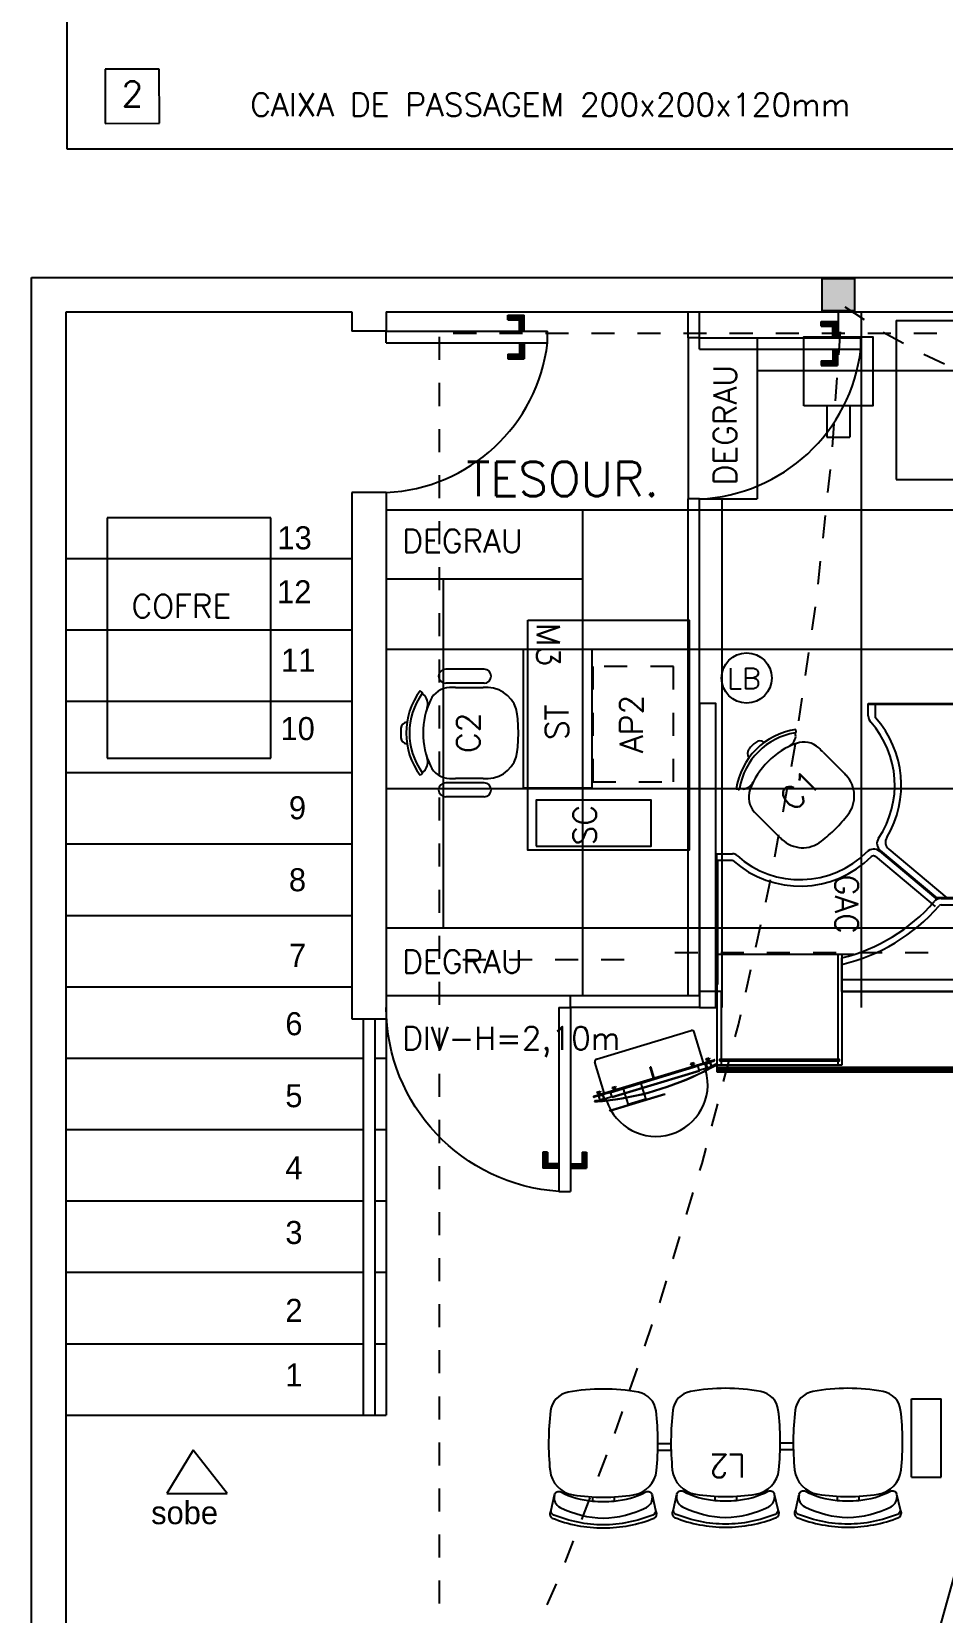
# Model space of a CAD drawing. Extents: x 16 to 124, y 36 to 90.
# Drawn here: x 40.72 to 44.68, y 43.38 to 50.25 of the extents above; entities that cross this region are included whole.
import ezdxf

# ---------------------------------------------------------------- set-up
doc = ezdxf.new("R2010")
doc.units = 0
doc.header["$LTSCALE"] = 0.02
for name, pattern in [('DASHDOT', [1, 0.5, -0.25, 0, -0.25]), ('DASHED2', [0.375, 0.25, -0.125]), ('HIDDEN', [0.375, 0.25, -0.125])]:
    doc.linetypes.add(name, pattern=pattern)
doc.layers.get('0').update_dxf_attribs({"linetype": 'CONTINUOUS'})
for name, color, linetype in [('42-TEXTO', 1, 'CONTINUOUS'), ('ACESSORIOS', 6, 'CONTINUOUS'), ('ARQUITETURA20', 1, 'CONTINUOUS'), ('BLOCOS', 1, 'CONTINUOUS'), ('CADEIRAS', 6, 'CONTINUOUS'), ('CAIXAS', 7, 'CONTINUOUS'), ('CAN-ALARME', 10, 'DASHDOT'), ('CAN-SENSOR', 9, 'DASHED2'), ('CANALETAS', 4, 'CONTINUOUS'), ('CODIGO', 6, 'CONTINUOUS'), ('DIVISORIA', 5, 'CONTINUOUS'), ('ESQUADRIA', 1, 'CONTINUOUS'), ('ESQUADRIAS-F', 2, 'CONTINUOUS'), ('ESQUADRIAS-G', 1, 'CONTINUOUS'), ('MESA-SUP', 5, 'CONTINUOUS'), ('MESAS', 1, 'CONTINUOUS'), ('PAREDES', 7, 'CONTINUOUS'), ('PISO', 6, 'CONTINUOUS'), ('PISOELEVADO', 6, 'CONTINUOUS'), ('SINAL', 1, 'CONTINUOUS'), ('TEXTO', 7, 'CONTINUOUS'), ('TEXTO-F', 6, 'CONTINUOUS'), ('TEXTO30', 5, 'CONTINUOUS'), ('TOMADAS30', 5, 'CONTINUOUS')]:
    doc.layers.add(name, color=color, linetype=linetype)
doc.styles.add('COTAS', font='romans.shx', dxfattribs={"width": 0.75})
doc.styles.add('ROMANS', font='simplex.shx')

# ---------------------------------------------------------------- blocks, each defined once
blk = doc.blocks.new('M3')
at = {"layer": 'MESAS'}
blk.add_lwpolyline([(0, 0), (0, 0.7), (1, 0.7), (1, 0)], close=True, dxfattribs=at)
at = {"layer": 'CODIGO', "style": 'ROMANS'}
blk.add_text('M3', height=0.1, dxfattribs=at).set_placement((0.0126, 0.0393))
blk = doc.blocks.new('A$C1F7A7F6D')
at = {"layer": 'SINAL'}
for p, q in [((0.0507, 0.2549), (0.0507, 0.3949)), ((0.0607, 0.4049), (0.4907, 0.4049)), ((0.5007, 0.2549), (0.5007, 0.3949)), ((0.2742, 0.3049), (0.2772, 0.3049)), ((0.2742, 0.2549), (0.2742, 0.3049)), ((0.2772, 0.2549), (0.2772, 0.3049)), ((0.002, 0.2329), (0.0017, 0.2315)), ((0.0232, 0.2504), (0.0029, 0.2504)), ((0.0032, 0.2549), (0.5484, 0.2549)), ((0.0032, 0.2519), (0.0032, 0.2534)), ((0.0032, 0.2534), (0.5482, 0.2534)), ((0.0411, 0.2519), (0.0032, 0.2519)), ((0.0207, 0.2669), (0.0357, 0.2669)), ((0.0207, 0.2669), (0.0207, 0.2629)), ((0.0207, 0.2629), (0.0357, 0.2629)), ((0.0207, 0.2589), (0.0207, 0.2549)), ((0.0207, 0.2589), (0.0357, 0.2589)), ((0.0207, 0.2549), (0.0357, 0.2549)), ((0.0219, 0.2302), (0.0216, 0.2288)), ((0.0223, 0.2483), (0.0223, 0.2303)), ((0.0232, 0.2504), (0.0232, 0.2519)), ((0.0413, 0.2493), (0.0233, 0.2493)), ((0.0413, 0.2483), (0.0233, 0.2483)), ((0.0233, 0.2483), (0.0233, 0.2303)), ((0.0413, 0.2303), (0.0233, 0.2303)), ((0.0413, 0.2293), (0.0233, 0.2293)), ((0.0257, 0.251), (0.025, 0.2519)), ((0.0257, 0.2629), (0.0257, 0.2589)), ((0.0257, 0.2519), (0.0257, 0.2504)), ((0.0257, 0.2504), (0.0307, 0.2504)), ((0.0307, 0.2629), (0.0307, 0.2589)), ((0.0307, 0.2519), (0.0307, 0.2504)), ((0.0307, 0.251), (0.0315, 0.2519)), ((0.0357, 0.2669), (0.0357, 0.2629)), ((0.0357, 0.2589), (0.0357, 0.2549)), ((0.0426, 0.2493), (0.0413, 0.2493)), ((0.0413, 0.2483), (0.0413, 0.2303)), ((0.0426, 0.2293), (0.0413, 0.2293)), ((0.0423, 0.2483), (0.0423, 0.2303)), ((0.0441, 0.2504), (0.0426, 0.2504)), ((0.0426, 0.2247), (0.0426, 0.2504)), ((0.0426, 0.2293), (0.0426, 0.2504)), ((0.0441, 0.2293), (0.0426, 0.2293)), ((0.0441, 0.2244), (0.0441, 0.2504)), ((0.0777, 0.2493), (0.0441, 0.2493)), ((0.0777, 0.2293), (0.0441, 0.2293)), ((0.0507, 0.2493), (0.0507, 0.2534)), ((0.0507, 0.225), (0.0507, 0.2293)), ((0.0777, 0.2263), (0.0777, 0.2523)), ((0.0957, 0.2523), (0.0777, 0.2523)), ((0.0777, 0.2493), (0.4737, 0.2493)), ((0.0777, 0.2293), (0.4737, 0.2293)), ((0.4737, 0.2263), (0.0777, 0.2263)), ((0.0907, 0.2669), (0.1057, 0.2669)), ((0.0907, 0.2669), (0.0907, 0.2629)), ((0.0907, 0.2629), (0.1057, 0.2629)), ((0.0907, 0.2589), (0.0907, 0.2549)), ((0.0907, 0.2589), (0.1057, 0.2589)), ((0.0907, 0.2549), (0.1057, 0.2549)), ((0.0957, 0.2525), (0.0949, 0.2534)), ((0.0957, 0.2629), (0.0957, 0.2589)), ((0.0957, 0.2534), (0.0957, 0.2504)), ((0.0957, 0.2504), (0.1007, 0.2504)), ((0.1007, 0.2629), (0.1007, 0.2589)), ((0.1007, 0.2534), (0.1007, 0.2504)), ((0.1007, 0.2525), (0.1015, 0.2534)), ((0.4506, 0.2523), (0.1007, 0.2523)), ((0.1057, 0.2669), (0.1057, 0.2629)), ((0.1057, 0.2589), (0.1057, 0.2549)), ((0.1357, 0.1992), (0.1357, 0.2263)), ((0.2157, 0.1992), (0.2157, 0.2263)), ((0.4456, 0.2669), (0.4456, 0.2629)), ((0.4606, 0.2669), (0.4456, 0.2669)), ((0.4606, 0.2629), (0.4456, 0.2629)), ((0.4456, 0.2589), (0.4456, 0.2549)), ((0.4606, 0.2589), (0.4456, 0.2589)), ((0.4606, 0.2549), (0.4456, 0.2549)), ((0.4506, 0.2525), (0.4499, 0.2534)), ((0.4506, 0.2629), (0.4506, 0.2589)), ((0.4506, 0.2534), (0.4506, 0.2504)), ((0.4556, 0.2504), (0.4506, 0.2504)), ((0.4556, 0.2629), (0.4556, 0.2589)), ((0.4556, 0.2525), (0.4564, 0.2534)), ((0.4556, 0.2534), (0.4556, 0.2504)), ((0.4737, 0.2523), (0.4556, 0.2523)), ((0.4606, 0.2669), (0.4606, 0.2629)), ((0.4606, 0.2589), (0.4606, 0.2549)), ((0.4737, 0.2263), (0.4737, 0.2523)), ((0.5072, 0.2493), (0.4737, 0.2493)), ((0.5072, 0.2293), (0.4737, 0.2293)), ((0.5007, 0.2493), (0.5007, 0.2534)), ((0.5007, 0.225), (0.5007, 0.2293)), ((0.5072, 0.2504), (0.5087, 0.2504)), ((0.5072, 0.2244), (0.5072, 0.2504)), ((0.5087, 0.2247), (0.5087, 0.2504)), ((0.5087, 0.2293), (0.5087, 0.2504)), ((0.5101, 0.2493), (0.5087, 0.2493)), ((0.5101, 0.2293), (0.5087, 0.2293)), ((0.5091, 0.2483), (0.5091, 0.2303)), ((0.5101, 0.2493), (0.5281, 0.2493)), ((0.5101, 0.2483), (0.5281, 0.2483)), ((0.5101, 0.2483), (0.5101, 0.2303)), ((0.5101, 0.2303), (0.5281, 0.2303)), ((0.5101, 0.2293), (0.5281, 0.2293)), ((0.5102, 0.2519), (0.5482, 0.2519)), ((0.5306, 0.2669), (0.5156, 0.2669)), ((0.5156, 0.2669), (0.5156, 0.2629)), ((0.5306, 0.2629), (0.5156, 0.2629)), ((0.5156, 0.2589), (0.5156, 0.2549)), ((0.5306, 0.2589), (0.5156, 0.2589)), ((0.5306, 0.2549), (0.5156, 0.2549)), ((0.5206, 0.251), (0.5198, 0.2519)), ((0.5206, 0.2629), (0.5206, 0.2589)), ((0.5206, 0.2519), (0.5206, 0.2504)), ((0.5256, 0.2504), (0.5206, 0.2504)), ((0.5256, 0.2629), (0.5256, 0.2589)), ((0.5256, 0.251), (0.5264, 0.2519)), ((0.5256, 0.2519), (0.5256, 0.2504)), ((0.5281, 0.2483), (0.5281, 0.2303)), ((0.5282, 0.2504), (0.5282, 0.2519)), ((0.5282, 0.2504), (0.5484, 0.2504)), ((0.5291, 0.2483), (0.5291, 0.2303)), ((0.5294, 0.2302), (0.5298, 0.2288)), ((0.5306, 0.2669), (0.5306, 0.2629)), ((0.5306, 0.2589), (0.5306, 0.2549)), ((0.5482, 0.2519), (0.5482, 0.2534)), ((0.5493, 0.2329), (0.5496, 0.2315)), ((0.0507, 0.1749), (0.3007, 0.1749)), ((0.0507, 0.1734), (0.0507, 0.1749)), ((0.0507, 0.1734), (0.3007, 0.1734)), ((0.1357, 0.1749), (0.1357, 0.1992)), ((0.2157, 0.1769), (0.1357, 0.1769)), ((0.2157, 0.1749), (0.2157, 0.1992)), ((0.3007, 0.1734), (0.3007, 0.1749))]:
    blk.add_line(p, q, dxfattribs=at)
at = {"layer": 'SINAL', "linetype": 'Continuous'}
for p, q in [((0.1357, 0.2263), (0.1357, 0.2493)), ((0.2157, 0.2263), (0.2157, 0.2493))]:
    blk.add_line(p, q, dxfattribs=at)
at = {"layer": 'SINAL'}
for centre, radius, start, end in [((0.0607, 0.3949), 0.01, 90, 180), ((0.4907, 0.3949), 0.01, 360, 90), ((0.0022, 0.2321), 0.00228, 87.22519, 247.84309), ((0.2753, 1.4722), 1.2722, 257.5301, 261.56597), ((0.0029, 0.2527), 0.00225, 90, 270), ((0.2753, 1.4722), 1.2707, 257.5301, 261.55595), ((0.2761, 1.4722), 1.2692, 257.53008, 259.39915), ((0.2761, 1.4722), 1.2677, 257.53008, 258.434), ((0.0233, 0.2483), 0.001, 90, 180), ((0.0233, 0.2303), 0.001, 180, 270), ((0.0411, 0.2504), 0.003, 0, 90), ((0.0411, 0.2504), 0.0015, 0, 90), ((0.0413, 0.2483), 0.001, 0, 90), ((0.0413, 0.2303), 0.001, 270, 360), ((0.0426, 0.2244), 0.0015, 259.46803, 0), ((0.2757, 0.225), 0.225, 180, 180.89106), ((0.2757, 0.225), 0.225, 181.28053, 358.75674), ((0.2753, 1.4722), 1.2707, 261.55595, 282.4699), ((0.2753, 1.4722), 1.2722, 261.56597, 282.4699), ((0.2757, 0.225), 0.225, 359.1462, 360), ((0.5102, 0.2504), 0.003, 90, 180), ((0.5087, 0.2244), 0.0015, 180, 245.32932), ((0.5102, 0.2504), 0.0015, 90, 180), ((0.2753, 1.4722), 1.2692, 280.60085, 282.46992), ((0.5101, 0.2483), 0.001, 90, 180), ((0.5101, 0.2303), 0.001, 180, 270), ((0.5281, 0.2483), 0.001, 0, 90), ((0.5281, 0.2303), 0.001, 270, 0), ((0.2753, 1.4722), 1.2677, 281.566, 282.46992), ((0.5484, 0.2527), 0.00225, 270, 90), ((0.5491, 0.2321), 0.00228, 292.15691, 92.77481)]:
    blk.add_arc(centre, radius, start, end, dxfattribs=at)
blk = doc.blocks.new('A$C33302E0F')
at = {"layer": 'CADEIRAS'}
for p, q in [((0.1848, 0.4548), (0.1848, 0.4727)), ((0.2788, 0.4548), (0.2788, 0.4727)), ((0.7159, 0.4548), (0.7159, 0.4727)), ((0.8099, 0.4548), (0.8099, 0.4727)), ((1.247, 0.4578), (1.247, 0.4757)), ((1.341, 0.4578), (1.341, 0.4757)), ((0.4682, 0.2529), (0.5265, 0.2529)), ((0.4682, 0.2529), (0.4779, 0.2529)), ((0.4692, 0.2247), (0.5256, 0.2247)), ((0.9994, 0.2559), (1.0576, 0.2559)), ((1.0003, 0.2277), (1.0567, 0.2277))]:
    blk.add_line(p, q, dxfattribs=at)
for points in [[(0.4584, 0.5138, 0.481357), (0.4531, 0.5465, 0.097119), (0.2318, 0.5891, 0.097119), (0.0105, 0.5465, 0.481357), (0.0052, 0.5138)], [(0.1848, 0.4727, 0.100785), (0.0473, 0.4327, -0.49505), (0.0202, 0.4453), (0.0055, 0.5121, -0.365963), (0.0168, 0.5335, -0.0944), (0.2318, 0.5761, -0.0944), (0.4468, 0.5335, -0.365963), (0.4581, 0.5121), (0.4434, 0.4453, -0.49505), (0.4163, 0.4327, 0.100785), (0.2788, 0.4727, 0.100785)], [(0.9895, 0.5138, 0.481357), (0.9842, 0.5465, 0.097119), (0.7629, 0.5891, 0.097119), (0.5417, 0.5465, 0.481357), (0.5363, 0.5138)], [(0.7159, 0.4727, 0.100785), (0.5784, 0.4327, -0.49505), (0.5513, 0.4453), (0.5366, 0.5121, -0.365963), (0.548, 0.5335, -0.0944), (0.7629, 0.5761, -0.0944), (0.9779, 0.5335, -0.365963), (0.9892, 0.5121), (0.9746, 0.4453, -0.49505), (0.9475, 0.4327, 0.100785), (0.8099, 0.4727, 0.100785)], [(1.5206, 0.5168, 0.481357), (1.5153, 0.5495, 0.097119), (1.294, 0.5921, 0.097119), (1.0728, 0.5495, 0.481357), (1.0675, 0.5168)], [(1.247, 0.4757, 0.100785), (1.1095, 0.4357, -0.49505), (1.0824, 0.4483), (1.0677, 0.5151, -0.365963), (1.0791, 0.5365, -0.0944), (1.294, 0.5791, -0.0944), (1.509, 0.5365, -0.365963), (1.5203, 0.5151), (1.5057, 0.4483, -0.49505), (1.4786, 0.4357, 0.100785), (1.341, 0.4757, 0.100785)], [(1.5063, 0.451, 0.344642), (1.4812, 0.5032, 0.1068), (1.294, 0.5504, 0.1068), (1.1069, 0.5032, 0.344642), (1.0818, 0.451)], [(0.444, 0.448, 0.344642), (0.419, 0.5003, 0.1068), (0.2318, 0.5474, 0.1068), (0.0446, 0.5003, 0.344642), (0.0196, 0.448)], [(0.9752, 0.448, 0.344642), (0.9501, 0.5003, 0.1068), (0.7629, 0.5474, 0.1068), (0.5758, 0.5003, 0.344642), (0.5507, 0.448)]]:
    blk.add_lwpolyline(points, format="xyb", dxfattribs=at)
for points in [[(0.1008, 0.4459, 0.340817), (0.0005, 0.3401, 0.05523), (0.0028, 0.0813, 0.328643), (0.0792, 0, 0.09095), (0.3844, 0, 0.328643), (0.4608, 0.0813, 0.05523), (0.4631, 0.3401, 0.340817), (0.3628, 0.4459, 0.077917)], [(0.6319, 0.4459, 0.340817), (0.5316, 0.3401, 0.05523), (0.5339, 0.0813, 0.328643), (0.6103, 0, 0.09095), (0.9156, 0, 0.328643), (0.9919, 0.0813, 0.05523), (0.9942, 0.3401, 0.340817), (0.894, 0.4459, 0.077917)], [(1.163, 0.4489, 0.340817), (1.0627, 0.343, 0.05523), (1.065, 0.0843, 0.328643), (1.1414, 0.003, 0.09095), (1.4467, 0.003, 0.328643), (1.523, 0.0843, 0.05523), (1.5254, 0.343, 0.340817), (1.4251, 0.4489, 0.077917)]]:
    blk.add_lwpolyline(points, format="xyb", close=True, dxfattribs=at)
for centre in [(0.2318, -0.0397), (0.7629, -0.0397), (1.294, -0.0367)]:
    blk.add_arc(centre, 0.5146, 84.75947, 95.24053, dxfattribs=at)
at = {"layer": 'CODIGO', "style": 'ROMANS'}
blk.add_text('L2', height=0.1, dxfattribs=at).set_placement((0.6757, 0.2737))
blk = doc.blocks.new('A$C05567B69')
at = {"layer": 'ESQUADRIAS-F'}
blk.add_arc((0.8, 0), 0.8, 93.58332, 180, dxfattribs=at)
at = {"layer": 'ESQUADRIAS-G'}
for p, q in [((0.75, 0), (0.75, 0.7984)), ((0.75, 0.7984), (0.8, 0.7984)), ((0.8, 0), (0.8, 0.7984)), ((0.68, 0.6284), (0.68, 0.6984)), ((0.75, 0.6984), (0.68, 0.6984)), ((0.8, 0.6984), (0.87, 0.6984)), ((0.87, 0.6284), (0.87, 0.6984)), ((0.7, 0.6284), (0.68, 0.6284)), ((0.7, 0.6284), (0.7, 0.6784)), ((0.75, 0.6784), (0.7, 0.6784)), ((0.8, 0.6784), (0.85, 0.6784)), ((0.85, 0.6284), (0.85, 0.6784)), ((0.85, 0.6284), (0.87, 0.6284)), ((0.75, 0), (0.8, 0))]:
    blk.add_line(p, q, dxfattribs=at)
for points in [[(0.68, 0.6984), (0.75, 0.6984), (0.7, 0.6784), (0.75, 0.6784)], [(0.68, 0.6284), (0.68, 0.6984), (0.7, 0.6284), (0.7, 0.6784)], [(0.8, 0.6984), (0.87, 0.6984), (0.8, 0.6784), (0.85, 0.6784)], [(0.85, 0.6284), (0.85, 0.6784), (0.87, 0.6284), (0.87, 0.6984)]]:
    blk.add_solid(points, dxfattribs=at)
blk = doc.blocks.new('A$C7B783AE8')
at = {"layer": 'ESQUADRIAS-F'}
blk.add_arc((-0.0332, 0.7376), 0.7384, 272.57372, 353.18409, dxfattribs=at)
at = {"layer": 'ESQUADRIAS-G'}
for p, q in [((0.5284, 0.75), (0.5284, 0.77)), ((0.5284, 0.77), (0.5984, 0.77)), ((0.5984, 0.7), (0.5984, 0.77)), ((0, 0.7), (0.7, 0.7)), ((0, 0.65), (0, 0.7)), ((0.5284, 0.75), (0.5784, 0.75)), ((0.5784, 0.7), (0.5784, 0.75)), ((0.7, 0.65), (0.7, 0.7)), ((0, 0.65), (0.7, 0.65)), ((0.5784, 0.65), (0.5784, 0.6)), ((0.5984, 0.65), (0.5984, 0.58)), ((0.5284, 0.6), (0.5784, 0.6)), ((0.5284, 0.6), (0.5284, 0.58)), ((0.5284, 0.58), (0.5984, 0.58))]:
    blk.add_line(p, q, dxfattribs=at)
for points in [[(0.5284, 0.75), (0.5784, 0.75), (0.5284, 0.77), (0.5984, 0.77)], [(0.5984, 0.7), (0.5984, 0.77), (0.5784, 0.7), (0.5784, 0.75)], [(0.5984, 0.58), (0.5984, 0.65), (0.5784, 0.6), (0.5784, 0.65)], [(0.5284, 0.58), (0.5984, 0.58), (0.5284, 0.6), (0.5784, 0.6)]]:
    blk.add_solid(points, dxfattribs=at)
blk = doc.blocks.new('AP2')
at = {"layer": 'ACESSORIOS', "linetype": 'HIDDEN'}
blk.add_lwpolyline([(0, 0), (0, -0.35), (0.5, -0.35), (0.5, 0)], close=True, dxfattribs=at)
at = {"layer": 'CODIGO', "style": 'ROMANS'}
blk.add_text('AP2', height=0.1, dxfattribs=at).set_placement((0.1246, -0.2173))
blk = doc.blocks.new('ST')
at = {"layer": 'ACESSORIOS'}
blk.add_lwpolyline([(0, 0), (0, -0.3), (0.6, -0.3), (0.6, 0)], close=True, dxfattribs=at)
at = {"layer": 'CODIGO', "style": 'ROMANS'}
blk.add_text('ST', height=0.1, dxfattribs=at).set_placement((0.2067, -0.1973))
blk = doc.blocks.new('C2')
at = {"layer": 'CADEIRAS'}
for p, q in [((-0.1982, -0.0915), (-0.2039, -0.084)), ((-0.1822, -0.1051), (-0.1916, -0.0924)), ((0.141, -0.1051), (0.1505, -0.0924)), ((0.1571, -0.0915), (0.1627, -0.084)), ((-0.2978, -0.3612), (-0.2978, -0.1947)), ((-0.2367, -0.3612), (-0.2367, -0.1947)), ((0.1956, -0.3612), (0.1956, -0.1947)), ((0.2567, -0.3612), (0.2567, -0.1947)), ((-0.218, -0.3574), (-0.218, -0.237)), ((0.1768, -0.237), (0.1768, -0.3574))]:
    blk.add_line(p, q, dxfattribs=at)
for centre, radius, start, end in [((-0.0206, -0.3284), 0.329, 86.41668, 93.58332), ((-0.0206, -0.3284), 0.3055, 53.1301, 126.8699), ((-0.0206, -0.3284), 0.2914, 54.0396, 125.9604), ((-0.0394, -0.0281), 0.0282, 93.58332, 176.62809), ((-0.0018, -0.0281), 0.0282, 3.37191, 86.41668), ((-0.1236, -0.2134), 0.094, 114.93883, 178.30739), ((-0.1944, -0.0887), 0.0047, 216.8699, 305.9604), ((-0.1458, -0.0545), 0.0623, 234.34051, 285.73963), ((-0.0206, -0.435), 0.3384, 90, 114.93883), ((-0.0206, -0.435), 0.3384, 65.06117, 90), ((0.1047, -0.0545), 0.0623, 254.26037, 305.65949), ((0.0825, -0.2134), 0.094, 1.69261, 65.06117), ((0.1533, -0.0887), 0.0047, 234.0396, 323.1301), ((-0.2672, -0.1947), 0.0306, 0, 180), ((0.2261, -0.1947), 0.0306, 0, 180), ((0.675, -0.237), 0.893, 178.30739, 180), ((-0.7162, -0.237), 0.893, 0, 1.69261), ((-0.2672, -0.3612), 0.0306, 180, 0), ((0.487, -0.3574), 0.705, 180, 181.72928), ((-0.0861, -0.3747), 0.1316, 181.72928, 263.15503), ((0.045, -0.3747), 0.1316, 276.84497, 358.27072), ((-0.5282, -0.3574), 0.705, 358.27072, 360), ((0.2261, -0.3612), 0.0306, 180, 0), ((-0.0206, 0.1713), 0.6815, 263.15503, 270), ((-0.0206, 0.1713), 0.6815, 270, 276.84497)]:
    blk.add_arc(centre, radius, start, end, dxfattribs=at)
at = {"layer": 'CODIGO', "style": 'ROMANS'}
blk.add_text('C2', height=0.1, dxfattribs=at).set_placement((-0.1076, -0.3426))
blk = doc.blocks.new('SC')
at = {"layer": 'ACESSORIOS'}
blk.add_lwpolyline([(0, 0), (0, -0.5), (0.2, -0.5), (0.2, 0)], close=True, dxfattribs=at)
at = {"layer": 'CODIGO', "style": 'ROMANS'}
blk.add_text('SC', height=0.1, dxfattribs=at).set_placement((0.0035, -0.2615))
blk = doc.blocks.new('*X11')
at = {"color": 0}
for p, q in [((1170.7261, 1261.4762), (1170.7313, 1261.4814)), ((1170.7261, 1261.4709), (1170.7321, 1261.4769)), ((1170.7261, 1261.4656), (1170.7321, 1261.4716)), ((1170.7261, 1261.4603), (1170.7321, 1261.4663)), ((1170.7261, 1261.455), (1170.7321, 1261.461)), ((1170.7261, 1261.4497), (1170.7321, 1261.4557)), ((1170.7261, 1261.4444), (1170.7321, 1261.4504)), ((1170.7261, 1261.4391), (1170.7321, 1261.4451)), ((1170.7261, 1261.4338), (1170.7321, 1261.4398)), ((1170.7261, 1261.4285), (1170.7321, 1261.4345)), ((1170.7261, 1261.4232), (1170.7321, 1261.4292)), ((1170.7261, 1261.4179), (1170.7321, 1261.4239)), ((1170.7261, 1261.4126), (1170.7321, 1261.4186)), ((1170.7261, 1261.4073), (1170.7321, 1261.4133)), ((1170.7261, 1261.402), (1170.7321, 1261.408)), ((1170.7261, 1261.3967), (1170.7321, 1261.4027)), ((1170.7261, 1261.3914), (1170.7321, 1261.3974)), ((1170.7261, 1261.3861), (1170.7321, 1261.3921)), ((1170.7261, 1261.3808), (1170.7321, 1261.3868)), ((1170.7261, 1261.3755), (1170.7321, 1261.3815)), ((1170.7261, 1261.3702), (1170.7321, 1261.3762)), ((1170.7261, 1261.3649), (1170.7321, 1261.3709)), ((1170.7261, 1261.3595), (1170.7321, 1261.3655)), ((1170.7261, 1261.3542), (1170.7321, 1261.3602)), ((1170.7261, 1261.3489), (1170.7321, 1261.3549)), ((1170.7261, 1261.3436), (1170.7321, 1261.3496)), ((1170.7261, 1261.3383), (1170.7321, 1261.3443)), ((1170.7261, 1261.333), (1170.7321, 1261.339)), ((1170.7261, 1261.3277), (1170.7321, 1261.3337)), ((1170.7261, 1261.3224), (1170.7321, 1261.3284)), ((1170.7261, 1261.3171), (1170.7321, 1261.3231)), ((1170.7261, 1261.3118), (1170.7321, 1261.3178)), ((1170.7261, 1261.3065), (1170.7321, 1261.3125)), ((1170.7261, 1261.3012), (1170.7321, 1261.3072)), ((1170.7261, 1261.2959), (1170.7321, 1261.3019)), ((1170.7261, 1261.2906), (1170.7321, 1261.2966)), ((1170.7261, 1261.2853), (1170.7321, 1261.2913)), ((1170.7261, 1261.28), (1170.7321, 1261.286)), ((1170.7261, 1261.2747), (1170.7321, 1261.2807)), ((1170.7261, 1261.2694), (1170.7321, 1261.2754)), ((1170.7261, 1261.2641), (1170.7321, 1261.2701)), ((1170.7261, 1261.2588), (1170.7321, 1261.2648)), ((1170.7261, 1261.2535), (1170.7321, 1261.2595)), ((1170.7261, 1261.2482), (1170.7321, 1261.2542)), ((1170.7261, 1261.2429), (1170.7321, 1261.2489)), ((1170.7261, 1261.2376), (1170.7321, 1261.2436)), ((1170.7261, 1261.2323), (1170.7321, 1261.2383)), ((1170.7261, 1261.227), (1170.7321, 1261.233)), ((1170.7261, 1261.2217), (1170.7321, 1261.2277)), ((1170.7261, 1261.2164), (1170.7321, 1261.2224)), ((1170.7261, 1261.2111), (1170.7321, 1261.2171)), ((1170.7261, 1261.2058), (1170.7321, 1261.2118)), ((1170.7261, 1261.2005), (1170.7321, 1261.2065)), ((1170.7261, 1261.1951), (1170.7321, 1261.2011)), ((1170.7261, 1261.1898), (1170.7321, 1261.1958)), ((1170.7261, 1261.1845), (1170.7321, 1261.1905)), ((1170.7261, 1261.1792), (1170.7321, 1261.1852)), ((1170.7261, 1261.1739), (1170.7321, 1261.1799)), ((1170.7261, 1261.1686), (1170.7321, 1261.1746)), ((1170.7261, 1261.1633), (1170.7321, 1261.1693)), ((1170.7261, 1261.158), (1170.7321, 1261.164)), ((1170.7261, 1261.1527), (1170.7321, 1261.1587)), ((1170.7261, 1261.1474), (1170.7321, 1261.1534)), ((1170.7261, 1261.1421), (1170.7321, 1261.1481)), ((1170.7261, 1261.1368), (1170.7321, 1261.1428)), ((1170.7261, 1261.1315), (1170.7321, 1261.1375)), ((1170.7261, 1261.1262), (1170.7321, 1261.1322)), ((1170.7261, 1261.1209), (1170.7321, 1261.1269)), ((1170.7261, 1261.1156), (1170.7321, 1261.1216)), ((1170.7261, 1261.1103), (1170.7321, 1261.1163)), ((1170.7261, 1261.105), (1170.7321, 1261.111)), ((1170.7261, 1261.0997), (1170.7321, 1261.1057)), ((1170.7261, 1261.0944), (1170.7321, 1261.1004)), ((1170.7261, 1261.0891), (1170.7321, 1261.0951)), ((1170.7261, 1261.0838), (1170.7321, 1261.0898)), ((1170.7261, 1261.0785), (1170.7321, 1261.0845)), ((1170.7261, 1261.0732), (1170.7321, 1261.0792)), ((1170.7261, 1261.0679), (1170.7321, 1261.0739)), ((1170.7261, 1261.0626), (1170.7321, 1261.0686)), ((1170.7261, 1261.0573), (1170.7321, 1261.0633)), ((1170.7261, 1261.052), (1170.7321, 1261.058)), ((1170.7261, 1261.0467), (1170.7321, 1261.0527)), ((1170.7261, 1261.0414), (1170.7321, 1261.0474)), ((1170.7261, 1261.036), (1170.7321, 1261.042)), ((1170.7261, 1261.0307), (1170.7321, 1261.0367)), ((1170.7261, 1261.0254), (1170.7321, 1261.0314)), ((1170.7261, 1261.0201), (1170.7321, 1261.0261)), ((1170.7261, 1261.0148), (1170.7321, 1261.0208)), ((1170.7261, 1261.0095), (1170.7321, 1261.0155)), ((1170.7261, 1261.0042), (1170.7321, 1261.0102)), ((1170.7261, 1260.9989), (1170.7321, 1261.0049)), ((1170.7261, 1260.9936), (1170.7321, 1260.9996)), ((1170.7261, 1260.9883), (1170.7321, 1260.9943)), ((1170.7261, 1260.983), (1170.7321, 1260.989)), ((1170.7261, 1260.9777), (1170.7321, 1260.9837)), ((1170.7281, 1260.9744), (1170.7321, 1260.9784))]:
    blk.add_line(p, q, dxfattribs=at)
blk = doc.blocks.new('C1')
at = {"layer": 'CADEIRAS'}
for p, q in [((-0.1571, -0.0915), (-0.1627, -0.084)), ((-0.141, -0.1051), (-0.1505, -0.0924)), ((0.1822, -0.1051), (0.1916, -0.0924)), ((0.1982, -0.0915), (0.2039, -0.084)), ((-0.1768, -0.3574), (-0.1768, -0.237)), ((0.218, -0.237), (0.218, -0.3574))]:
    blk.add_line(p, q, dxfattribs=at)
for centre, radius, start, end in [((0.0206, -0.3284), 0.329, 86.41668, 93.58332), ((0.0206, -0.3284), 0.3055, 53.1301, 126.8699), ((0.0206, -0.3284), 0.2914, 54.0396, 125.9604), ((0.0018, -0.0281), 0.0282, 93.58332, 176.62809), ((0.0394, -0.0281), 0.0282, 3.37191, 86.41668), ((-0.0825, -0.2134), 0.094, 114.93883, 178.30739), ((-0.1533, -0.0887), 0.0047, 216.8699, 305.9604), ((-0.1047, -0.0545), 0.0623, 234.34051, 285.73963), ((0.0206, -0.435), 0.3384, 90, 114.93883), ((0.0206, -0.435), 0.3384, 65.06117, 90), ((0.1458, -0.0545), 0.0623, 254.26037, 305.65949), ((0.1236, -0.2134), 0.094, 1.69261, 65.06117), ((0.1944, -0.0887), 0.0047, 234.0396, 323.1301), ((0.7162, -0.237), 0.893, 178.30739, 180), ((-0.675, -0.237), 0.893, 0, 1.69261), ((0.5282, -0.3574), 0.705, 180, 181.72928), ((-0.045, -0.3747), 0.1316, 181.72928, 263.15503), ((0.0861, -0.3747), 0.1316, 276.84497, 358.27072), ((-0.487, -0.3574), 0.705, 358.27072, 360), ((0.0206, 0.1713), 0.6815, 263.15503, 270), ((0.0206, 0.1713), 0.6815, 270, 276.84497)]:
    blk.add_arc(centre, radius, start, end, dxfattribs=at)
at = {"layer": 'CODIGO', "style": 'ROMANS'}
blk.add_text('C1', height=0.1, dxfattribs=at).set_placement((-0.0581, -0.3324))
blk = doc.blocks.new('GAC')
at = {"layer": 'CODIGO', "color": 2}
blk.add_line((1.2, 1.297), (1.2, 0.618), dxfattribs=at)
at = {"layer": 'MESA-SUP'}
for p, q in [((1.25, 1.39), (1.25, 1.32)), ((0, 1.32), (0.8467, 1.32)), ((0.0025, 1.3175), (0.8442, 1.3175)), ((0.0025, 1.3175), (0.8442, 1.3175)), ((1.25, 0.07), (1.25, 0))]:
    blk.add_line(p, q, dxfattribs=at)
blk.add_lwpolyline([(0, 1.32), (-0.0015, 1.32), (-0.0015, 1.39), (0, 1.39)], dxfattribs=at)
for points in [[(1.32, 1.32), (0, 1.32), (0, 1.39), (1.32, 1.39)], [(1.32, 0.07), (0, 0.07), (0, 0), (1.32, 0)]]:
    blk.add_lwpolyline(points, close=True, dxfattribs=at)
at = {"layer": 'MESAS'}
for p, q in [((0, 0.7325), (0, 1.32)), ((0.0025, 0.7325), (0.0025, 1.3175)), ((0.8442, 1.3175), (0.8442, 1.0298)), ((0.8467, 1.32), (0.8467, 1.0328)), ((0.8467, 1.315), (0.8467, 1.03)), ((0.8467, 1.0485), (0.8467, 1.315)), ((1.6, 1.315), (0.8467, 1.315)), ((0.8467, 1.315), (1.25, 1.315)), ((0.9, 1.315), (1.25, 1.315)), ((1.25, 1.302), (1.25, 1.315)), ((1.25, 1.315), (1.25, 0.618)), ((1.58, 1.315), (1.58, 0.075)), ((1.5852, 1.315), (1.5852, 0.075)), ((1.59, 1.315), (1.59, 0.075)), ((1.5941, 1.315), (1.5941, 0.075)), ((1.5973, 1.315), (1.5973, 0.075)), ((1.5993, 1.315), (1.5993, 0.075)), ((1.6, 0.075), (1.6, 1.315)), ((0.8467, 1.297), (1.25, 1.297)), ((0.8747, 1.0485), (0.8747, 1.297)), ((1.25, 0.618), (1.25, 1.302)), ((0.6326, 0.8212), (0.8442, 1.0734)), ((0.6383, 0.7844), (0.8467, 1.0328)), ((0.6417, 0.7807), (0.8467, 1.025)), ((0.0622, 0.7636), (0.0025, 0.7636)), ((0.0542, 0.7325), (0, 0.7325)), ((1.09, 0.6692), (1.09, 0.075)), ((1.09, 0.618), (1.09, 0.6)), ((1.09, 0.618), (1.09, 0.6)), ((1.09, 0.618), (1.57, 0.618)), ((1.09, 0.6), (1.546, 0.6)), ((1.25, 0.618), (1.1043, 0.618)), ((1.552, 0.6), (1.57, 0.6)), ((1.57, 0.618), (1.57, 0.6)), ((1.57, 0.6), (1.57, 0.075)), ((0.6527, 0.075), (0.6527, 0.1423)), ((1.2227, 0.075), (0.6527, 0.075)), ((0.6807, 0.0775), (1.2202, 0.0775)), ((1.09, 0.075), (1.6, 0.075)), ((1.25, 0.093), (1.25, 0.075)), ((1.25, 0.093), (1.546, 0.093)), ((1.25, 0.075), (1.57, 0.075)), ((1.552, 0.093), (1.57, 0.093))]:
    blk.add_line(p, q, dxfattribs=at)
blk.add_lwpolyline([(0.6807, 0.0775), (0.6807, 0.1423, -0.184744), (0.6812, 0.1437, 0.399041), (0.6639, 0.7465, -0.389622), (0.6632, 0.7627), (0.8812, 1.0225)], format="xyb", dxfattribs=at)
blk.add_lwpolyline([(1.552, 0.086), (1.552, 0.607), (1.546, 0.607), (1.546, 0.086)], close=True, dxfattribs=at)
for centre, radius, start, end in [((0.8867, 1.0485), 0.04, 180, 229.04057), ((0.8867, 1.0485), 0.012, 180, 229.04057), ((0.355, 0.436), 0.7991, 13.1649, 49.04057), ((0.355, 0.436), 0.7711, 13.65202, 49.04057), ((0.355, 0.436), 0.4394, 58.9935, 131.79281), ((0.355, 0.436), 0.4114, 55.96883, 131.79281), ((0.6019, 0.8469), 0.04, 238.9935, 320), ((0.6076, 0.8101), 0.04, 235.96883, 320), ((0.6724, 0.755), 0.04, 140, 225.14798), ((0.0542, 0.7725), 0.04, 270, 311.79281), ((0.355, 0.436), 0.41, 318.13186, 45.14798), ((0.6827, 0.1423), 0.03, 138.13186, 180)]:
    blk.add_arc(centre, radius, start, end, dxfattribs=at)
at = {"rotation": 135}
blk.add_blockref('C1', (0.198, 0.2143), dxfattribs=at)
at = {"layer": 'MESAS'}
blk.add_blockref('*X11', (-1169.1801, -1260.8814), dxfattribs=at)
at = {"layer": 'CODIGO', "style": 'ROMANS'}
blk.add_text('GAC', height=0.1, dxfattribs=at).set_placement((0.7435, 0.5887))
blk = doc.blocks.new('LB')
at = {"layer": 'ACESSORIOS'}
blk.add_circle((0, 0), 0.1086, dxfattribs=at)
at = {"layer": 'CODIGO', "style": 'ROMANS'}
blk.add_text('LB', height=0.09, dxfattribs=at).set_placement((-0.0855, -0.047))
blk = doc.blocks.new('AFT1')
at = {"layer": 'MESAS'}
for p, q in [((0, 0), (0.95, 0)), ((0, 0), (0, -0.69)), ((0.95, 0), (0.95, -0.69)), ((0, -0.69), (0.95, -0.69))]:
    blk.add_line(p, q, dxfattribs=at)
at = {"layer": 'CODIGO', "style": 'ROMANS'}
blk.add_text('AFT1', height=0.1, dxfattribs=at).set_placement((0.2969, -0.3813))

msp = doc.modelspace()

# ---------------------------------------------------------------- hatches: boundary and pattern name
at = {"layer": 'CAIXAS'}
msp.add_hatch(color=256, dxfattribs=at).paths.add_polyline_path([(44.2893, 49.17659), (44.1493, 49.17659), (44.1493, 49.03659), (44.2893, 49.03659)])

# ---------------------------------------------------------------- linework, layer by layer
for p, q in [((44.2193, 49.03659), (44.2193, 48.92425)), ((44.1693, 48.62425), (44.1693, 48.48833)), ((44.2693, 48.62425), (44.2693, 48.48833)), ((44.1693, 48.48833), (44.2693, 48.48833))]:
    msp.add_line(p, q, dxfattribs=at)
for points in [[(44.1493, 49.03659), (44.1493, 49.17659), (44.2893, 49.17659), (44.2893, 49.03659)], [(44.0693, 48.62425), (44.0693, 48.92425), (44.3693, 48.92425), (44.3693, 48.62425)]]:
    msp.add_lwpolyline(points, close=True, dxfattribs=at)
at = {"layer": 'CAN-ALARME'}
for p, q in [((48.24746, 48.93842), (42.487, 48.93842)), ((42.487, 41.62346), (42.487, 48.93842)), ((44.60942, 46.24929), (43.4757, 46.24929)), ((43.28933, 46.21825), (42.49727, 46.21825))]:
    msp.add_line(p, q, dxfattribs=at)
at = {"layer": 'CAN-SENSOR'}
for centre, radius, start, end in [((45.65939, 51.01063), 2.41259, 234.182862, 305.466911), ((27.56259, 49.87043), 16.69292, 322.841839, 357.090899), ((36.49035, 59.2288), 18.74742, 293.800003, 316.533931)]:
    msp.add_arc(centre, radius, start, end, dxfattribs=at)
at = {"layer": 'CANALETAS'}
msp.add_arc((24.3964, 49.06315), 21.06282, 334.622018, 359.915196, dxfattribs=at)
at = {"layer": 'CODIGO'}
for p, q in [((41.41828, 44.09039), (41.3036, 43.90215)), ((41.56573, 43.90215), (41.41828, 44.09039)), ((41.3036, 43.90215), (41.56573, 43.90215))]:
    msp.add_line(p, q, dxfattribs=at)
at = {"layer": 'DIVISORIA'}
for p, q in [((43.56708, 48.91996), (43.56708, 49.03198)), ((43.61708, 48.91996), (43.61708, 49.03198)), ((43.61708, 48.91996), (43.56708, 48.91996)), ((43.56708, 46.06198), (43.56708, 48.21996)), ((43.61708, 48.21996), (43.56708, 48.21996)), ((43.61708, 46.06198), (43.61708, 48.21996)), ((41.75542, 48.13741), (41.04503, 48.13741)), ((41.04503, 48.13741), (41.04503, 47.09442)), ((41.75542, 47.09442), (41.75542, 48.13741)), ((41.04503, 47.09442), (41.75542, 47.09442)), ((43.61708, 46.06198), (43.05636, 46.06198)), ((43.05636, 46.01198), (43.05636, 46.06198)), ((43.61708, 46.01198), (43.05636, 46.01198))]:
    msp.add_line(p, q, dxfattribs=at)
at = {"layer": 'ESQUADRIA'}
for p, q in [((40.86636, 47.96198), (42.10636, 47.96198)), ((40.86636, 47.65198), (42.10636, 47.65198)), ((40.86636, 47.34198), (42.10636, 47.34198)), ((40.86636, 47.03198), (42.10636, 47.03198)), ((40.86636, 46.72198), (42.10636, 46.72198)), ((40.86636, 46.41198), (42.10636, 46.41198)), ((40.86636, 46.10198), (42.10636, 46.10198)), ((42.15636, 45.96238), (42.15636, 44.24198)), ((42.20636, 45.96238), (42.20636, 44.24198)), ((42.25636, 45.96238), (42.25636, 44.24198)), ((40.86636, 45.79198), (42.15636, 45.79198)), ((42.20636, 45.79198), (42.25636, 45.79198)), ((40.86636, 45.48198), (42.15636, 45.48198)), ((42.20636, 45.48198), (42.25636, 45.48198)), ((40.86636, 45.17198), (42.15636, 45.17198)), ((42.20636, 45.17198), (42.25636, 45.17198)), ((40.86636, 44.86198), (42.15636, 44.86198)), ((42.20636, 44.86198), (42.25636, 44.86198)), ((40.86636, 44.55198), (42.15636, 44.55198)), ((42.20636, 44.55198), (42.25636, 44.55198)), ((40.86636, 44.24198), (42.15636, 44.24198)), ((42.15636, 44.24198), (42.20636, 44.24198)), ((42.20636, 44.24198), (42.25636, 44.24198))]:
    msp.add_line(p, q, dxfattribs=at)
at = {"layer": 'PAREDES'}
for p, q in [((40.71636, 49.18198), (48.51636, 49.18198)), ((40.71636, 36.62198), (40.71636, 49.18198)), ((40.86636, 36.77198), (40.86636, 49.03198)), ((40.86636, 49.03198), (42.10636, 49.03198)), ((42.10636, 49.03198), (42.10636, 48.94793)), ((42.25636, 49.03198), (48.36636, 49.03198)), ((42.25636, 49.03198), (42.25636, 48.94793)), ((42.25636, 48.94793), (42.10636, 48.94793)), ((42.10636, 48.24793), (42.10636, 45.96238)), ((42.25636, 48.24793), (42.10636, 48.24793)), ((42.25636, 48.24793), (42.25636, 45.96238)), ((42.10636, 45.96238), (42.25636, 45.96238)), ((44.53636, 44.3124), (44.66636, 44.3124)), ((44.53636, 43.9724), (44.53636, 44.3124)), ((44.66636, 43.9724), (44.66636, 44.3124)), ((44.53636, 43.9724), (44.66636, 43.9724))]:
    msp.add_line(p, q, dxfattribs=at)
at = {"layer": 'PISOELEVADO'}
for p, q in [((44.31985, 46.01198), (44.31985, 49.03198)), ((43.56708, 48.91996), (43.56708, 48.21996)), ((43.86708, 48.91996), (43.86708, 48.21996)), ((43.86708, 48.77792), (48.36636, 48.77792)), ((43.61708, 48.21996), (43.86708, 48.21996)), ((43.71485, 46.01198), (43.71485, 48.21996)), ((42.25636, 48.17292), (48.36636, 48.17292)), ((43.10985, 46.06198), (43.10985, 48.17292)), ((42.25636, 47.87292), (43.10985, 47.87292)), ((42.50485, 46.35792), (42.50485, 47.87292)), ((42.25636, 47.56792), (48.36636, 47.56792)), ((42.25636, 46.96292), (47.64639, 46.96292)), ((42.25636, 46.35792), (47.64683, 46.35792)), ((43.05636, 46.06198), (42.25636, 46.06198))]:
    msp.add_line(p, q, dxfattribs=at)
at = {"layer": 'TEXTO-F'}
msp.add_line((40.86973, 49.74041), (48.43676, 49.74041), dxfattribs=at)
at = {"layer": 'TEXTO30'}
msp.add_line((40.86973, 55.55321), (40.86973, 49.74041), dxfattribs=at)
at = {"layer": 'TOMADAS30'}
for p, q in [((41.27075, 50.08655), (41.03536, 50.08595)), ((41.03536, 50.08595), (41.03595, 49.85079)), ((41.27134, 49.85138), (41.27075, 50.08655)), ((41.03595, 49.85079), (41.27134, 49.85138))]:
    msp.add_line(p, q, dxfattribs=at)

# ---------------------------------------------------------------- block references
for name, p, rotation in [('M3', (42.87111, 47.69432), 270), ('ST', (42.8501, 46.9662), 90), ('C2', (42.31967, 47.22416), 90), ('AP2', (43.15302, 46.99187), 90), ('SC', (42.9069, 46.71172), 90)]:
    msp.add_blockref(name, p, dxfattribs=dict(rotation=rotation))
at = {"layer": 'BLOCOS'}
for name, p in [('AFT1', (44.47021, 48.99427)), ('LB', (43.82127, 47.4425))]:
    msp.add_blockref(name, p, dxfattribs=at)
at = {"layer": 'BLOCOS', "rotation": 270}
msp.add_blockref('GAC', (43.61708, 47.33198), dxfattribs=at)
at = {"layer": 'PAREDES', "rotation": 180}
msp.add_blockref('A$C33302E0F', (44.4927, 44.34452), dxfattribs=at)
at = {"layer": 'PISO'}
for p in [(42.25636, 48.24793), (43.61708, 48.21996)]:
    msp.add_blockref('A$C7B783AE8', p, dxfattribs=at)
at = {"layer": 'PISO', "xscale": -1, "rotation": 180}
msp.add_blockref('A$C05567B69', (42.25636, 46.01198), dxfattribs=at)
at = {"layer": 'SINAL', "rotation": 16.84930939400843}
msp.add_blockref('A$C1F7A7F6D', (43.2285, 45.38224), dxfattribs=at)

# ---------------------------------------------------------------- texts
at = {"layer": '42-TEXTO', "style": 'ROMANS'}
msp.add_text('2', height=0.10903, dxfattribs=at).set_placement((41.10691, 49.92447))
at = {"layer": 'ARQUITETURA20', "style": 'ROMANS'}
msp.add_text('CAIXA DE PASSAGEM 200x200x120mm', height=0.10001, dxfattribs=at).set_placement((41.66579, 49.88151))
at = {"layer": 'CODIGO', "style": 'ROMANS'}
msp.add_text('DEGRAU', height=0.1, rotation=90, dxfattribs=at).set_placement((43.77753, 48.27887))
at = {"layer": 'CODIGO'}
for s, p in [('13', (41.78394, 48.00125)), ('12', (41.7825, 47.76683)), ('11', (41.79958, 47.46989)), ('10', (41.79718, 47.17295)), ('9', (41.83368, 46.82913)), ('8', (41.83368, 46.51656)), ('7', (41.83368, 46.18837)), ('6', (41.81804, 45.89143)), ('5', (41.81804, 45.57887)), ('4', (41.81804, 45.2663)), ('3', (41.81804, 44.98499)), ('2', (41.81804, 44.64674)), ('1', (41.81804, 44.36639)), ('sobe', (41.23558, 43.76845))]:
    msp.add_text(s, height=0.1, dxfattribs=at).set_placement(p)
at = {"layer": 'CODIGO', "style": 'ROMANS'}
for s, p in [('DEGRAU', (42.32589, 47.98712)), ('COFRE', (41.15028, 47.70438)), ('DEGRAU', (42.32589, 46.16135)), ('DIV-H=2,10m', (42.32589, 45.82837))]:
    msp.add_text(s, height=0.1, dxfattribs=at).set_placement(p)
at = {"layer": 'TEXTO', "style": 'COTAS'}
msp.add_text('TESOUR.', height=0.15, dxfattribs=at).set_placement((42.60474, 48.23181))

doc.saveas('drawing.dxf')
